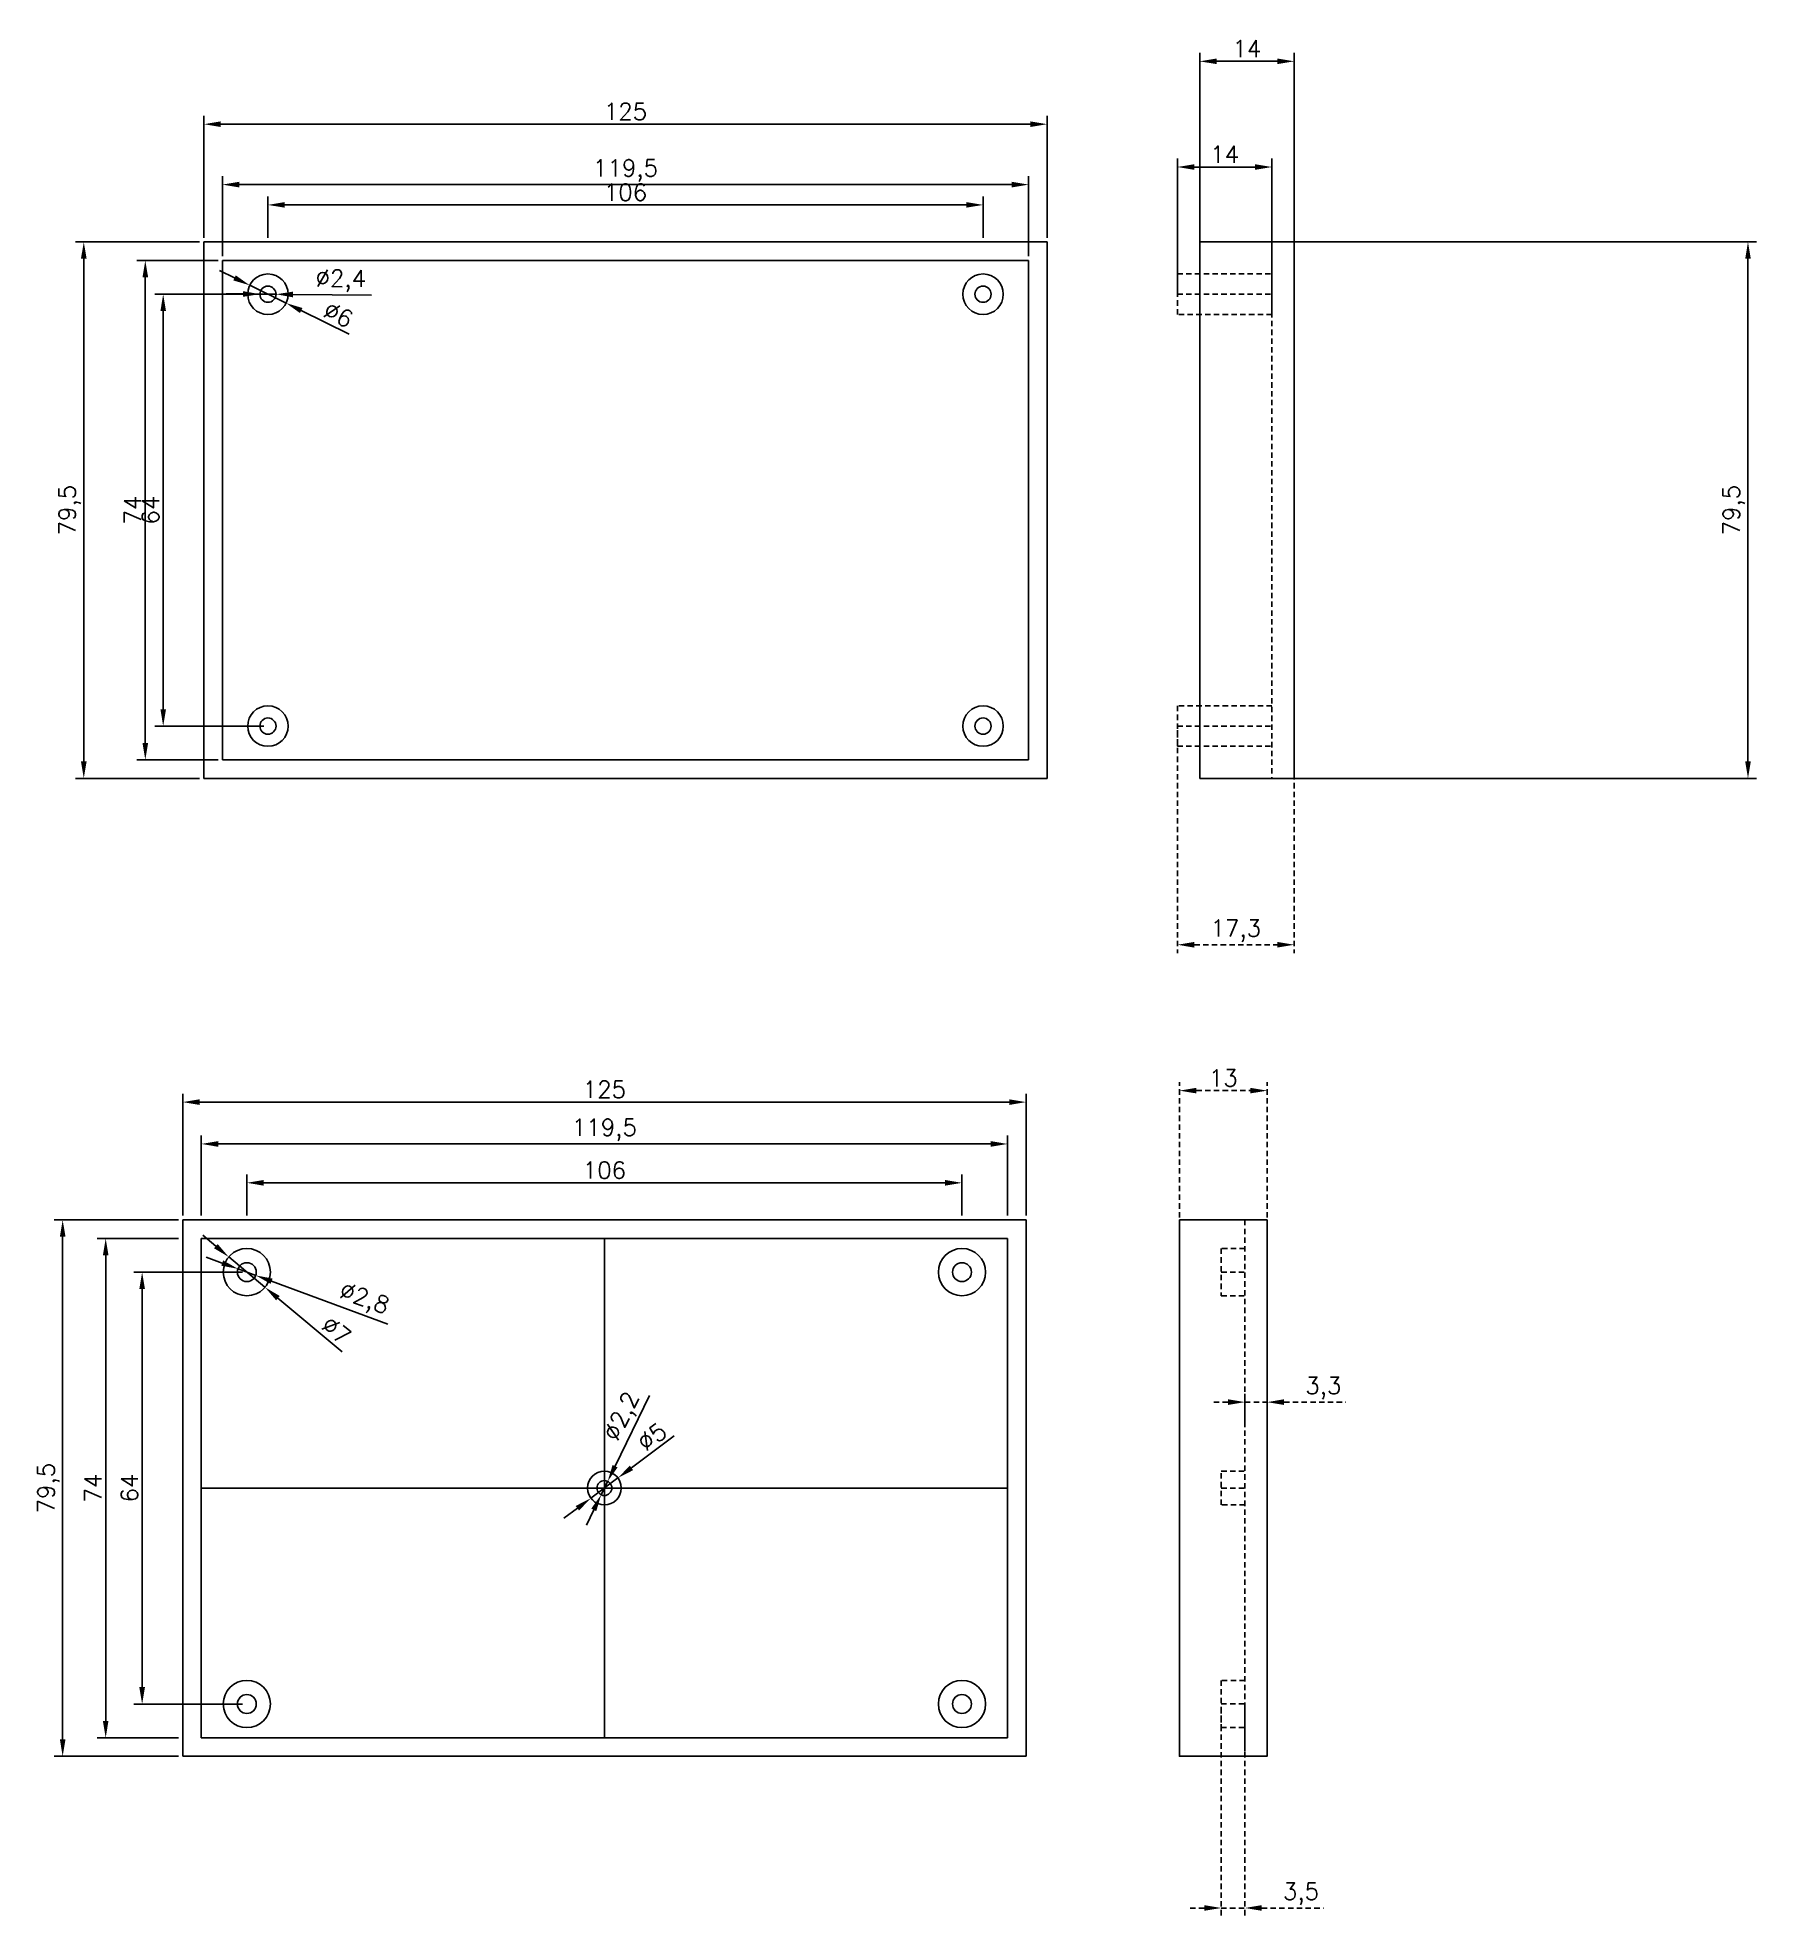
# Model space of a CAD drawing. Header units: millimetres. Extents: x 67 to 322, y -8 to 270.
import ezdxf

# ---------------------------------------------------------------- set-up
doc = ezdxf.new("R2010")
doc.units = ezdxf.units.MM
doc.linetypes.add('JIS_02_0.7', pattern=[1.3, 0.8, -0.5])
doc.styles.get("Standard").update_dxf_attribs({"font": 'txt', "bigfont": 'gbcbig.shx'})
doc.dimstyles.new('ISO-25', dxfattribs={"dimtxt": 2.5, "dimasz": 2.5, "dimexe": 1.25, "dimexo": 0.625, "dimtad": 1, "dimtxsty": 'Standard', "dimcen": 2.5, "dimadec": 0, "dimazin": 0, "dimtfac": 1, "dimtmove": 0, "dimatfit": 3, "dimfxl": 1, "dimarcsym": 0})

# ---------------------------------------------------------------- blocks, each defined once
blk = doc.blocks.new('*D4')
at = {"color": 0, "lineweight": -2}
for p, q in [((97.87, 87.36), (81.72, 87.36)), ((82.97, 84.86), (82.97, 25.86)), ((97.87, 23.36), (81.72, 23.36))]:
    blk.add_line(p, q, dxfattribs=at)
at = {"color": 0}
for points in [[(82.55, 84.86), (83.39, 84.86), (82.97, 87.36)], [(82.55, 25.86), (83.39, 25.86), (82.97, 23.36)]]:
    blk.add_solid(points, dxfattribs=at)
at = {"layer": 'Defpoints', "color": 0}
for p in [(98.49, 87.36), (82.97, 23.36), (98.49, 23.36)]:
    blk.add_point(p, dxfattribs=at)
at = {"color": 0, "insert": (81.09, 55.36), "char_height": 2.5, "attachment_point": 5, "rotation": 90}
blk.add_mtext('64', dxfattribs=at)
blk = doc.blocks.new('*D5')
at = {"color": 0, "lineweight": -2}
for p, q in [((88.37, 92.36), (76.32, 92.36)), ((77.57, 89.86), (77.57, 20.86)), ((88.37, 18.36), (76.32, 18.36))]:
    blk.add_line(p, q, dxfattribs=at)
at = {"color": 0}
for points in [[(77.15, 89.86), (77.98, 89.86), (77.57, 92.36)], [(77.15, 20.86), (77.98, 20.86), (77.57, 18.36)]]:
    blk.add_solid(points, dxfattribs=at)
at = {"layer": 'Defpoints', "color": 0}
for p in [(88.99, 92.36), (77.57, 18.36), (88.99, 18.36)]:
    blk.add_point(p, dxfattribs=at)
at = {"color": 0, "insert": (75.69, 55.36), "char_height": 2.5, "attachment_point": 5, "rotation": 90}
blk.add_mtext('74', dxfattribs=at)
blk = doc.blocks.new('*D6')
at = {"color": 0, "lineweight": -2}
for p, q in [((88.37, 95.11), (69.94, 95.11)), ((71.19, 92.61), (71.19, 18.11)), ((88.37, 15.61), (69.94, 15.61))]:
    blk.add_line(p, q, dxfattribs=at)
at = {"color": 0}
for points in [[(70.78, 92.61), (71.61, 92.61), (71.19, 95.11)], [(70.78, 18.11), (71.61, 18.11), (71.19, 15.61)]]:
    blk.add_solid(points, dxfattribs=at)
at = {"layer": 'Defpoints', "color": 0}
for p in [(88.99, 95.11), (71.19, 15.61), (88.99, 15.61)]:
    blk.add_point(p, dxfattribs=at)
at = {"color": 0, "insert": (69.11, 55.36), "char_height": 2.5, "attachment_point": 5, "rotation": 90}
blk.add_mtext('79,5', dxfattribs=at)
blk = doc.blocks.new('*D7')
at = {"color": 0, "lineweight": -2}
for p, q in [((98.49, 95.74), (98.49, 101.85)), ((100.99, 100.6), (201.99, 100.6)), ((204.49, 95.74), (204.49, 101.85))]:
    blk.add_line(p, q, dxfattribs=at)
at = {"color": 0}
for points in [[(100.99, 101.02), (100.99, 100.18), (98.49, 100.6)], [(201.99, 101.02), (201.99, 100.18), (204.49, 100.6)]]:
    blk.add_solid(points, dxfattribs=at)
at = {"layer": 'Defpoints', "color": 0}
for p in [(204.49, 100.6), (98.49, 95.11), (204.49, 95.11)]:
    blk.add_point(p, dxfattribs=at)
at = {"color": 0, "insert": (151.49, 102.48), "char_height": 2.5, "attachment_point": 5}
blk.add_mtext('106', dxfattribs=at)
blk = doc.blocks.new('*D8')
at = {"color": 0, "lineweight": -2}
for p, q in [((91.74, 95.74), (91.74, 107.61)), ((94.24, 106.36), (208.74, 106.36)), ((211.24, 95.74), (211.24, 107.61))]:
    blk.add_line(p, q, dxfattribs=at)
at = {"color": 0}
for points in [[(94.24, 106.78), (94.24, 105.94), (91.74, 106.36)], [(208.74, 106.78), (208.74, 105.94), (211.24, 106.36)]]:
    blk.add_solid(points, dxfattribs=at)
at = {"layer": 'Defpoints', "color": 0}
for p in [(211.24, 106.36), (91.74, 95.11), (211.24, 95.11)]:
    blk.add_point(p, dxfattribs=at)
at = {"color": 0, "insert": (151.49, 108.44), "char_height": 2.5, "attachment_point": 5}
blk.add_mtext('119,5', dxfattribs=at)
blk = doc.blocks.new('*D9')
at = {"color": 0, "lineweight": -2}
for p, q in [((88.99, 95.74), (88.99, 113.81)), ((211.49, 112.56), (91.49, 112.56)), ((213.99, 95.74), (213.99, 113.81))]:
    blk.add_line(p, q, dxfattribs=at)
at = {"color": 0}
for points in [[(91.49, 112.98), (91.49, 112.14), (88.99, 112.56)], [(211.49, 112.98), (211.49, 112.14), (213.99, 112.56)]]:
    blk.add_solid(points, dxfattribs=at)
at = {"layer": 'Defpoints', "color": 0}
for p in [(88.99, 112.56), (88.99, 95.11), (213.99, 95.11)]:
    blk.add_point(p, dxfattribs=at)
at = {"color": 0, "insert": (151.49, 114.44), "char_height": 2.5, "attachment_point": 5}
blk.add_mtext('125', dxfattribs=at)
blk = doc.blocks.new('*D10')
at = {"color": 0, "lineweight": -2}
for p, q in [((94.83, 88.71), (92.48, 89.57)), ((97.18, 87.85), (99.81, 86.88)), ((119.41, 79.67), (102.15, 86.02))]:
    blk.add_line(p, q, dxfattribs=at)
at = {"color": 0}
for points in [[(94.98, 89.1), (94.69, 88.32), (97.18, 87.85)], [(102.3, 86.41), (102.01, 85.63), (99.81, 86.88)]]:
    blk.add_solid(points, dxfattribs=at)
at = {"layer": 'Defpoints', "color": 0}
for p in [(97.18, 87.85), (99.81, 86.88)]:
    blk.add_point(p, dxfattribs=at)
at = {"color": 0, "insert": (115.82, 83.21), "char_height": 2.5, "attachment_point": 5, "rotation": 339.8122}
blk.add_mtext('∅2,8', dxfattribs=at)
blk = doc.blocks.new('*D11')
at = {"color": 0, "lineweight": -2}
for p, q in [((93.89, 91.22), (91.97, 92.82)), ((95.81, 89.61), (101.18, 85.12)), ((112.61, 75.55), (103.09, 83.51))]:
    blk.add_line(p, q, dxfattribs=at)
at = {"color": 0}
for points in [[(94.16, 91.53), (93.62, 90.9), (95.81, 89.61)], [(103.36, 83.83), (102.83, 83.19), (101.18, 85.12)]]:
    blk.add_solid(points, dxfattribs=at)
at = {"layer": 'Defpoints', "color": 0}
for p in [(95.81, 89.61), (101.18, 85.12)]:
    blk.add_point(p, dxfattribs=at)
at = {"color": 0, "insert": (111.74, 78.72), "char_height": 2.5, "attachment_point": 5, "rotation": 320.0737}
blk.add_mtext('∅7', dxfattribs=at)
blk = doc.blocks.new('*D12')
at = {"color": 0, "lineweight": -2}
for p, q in [((161.85, 63.09), (155.5, 58.35)), ((149.49, 53.87), (153.5, 56.86)), ((147.48, 52.38), (145.48, 50.88))]:
    blk.add_line(p, q, dxfattribs=at)
at = {"color": 0}
for points in [[(155.25, 58.69), (155.75, 58.02), (153.5, 56.86)], [(147.23, 52.71), (147.73, 52.04), (149.49, 53.87)]]:
    blk.add_solid(points, dxfattribs=at)
at = {"layer": 'Defpoints', "color": 0}
for p in [(153.5, 56.86), (149.49, 53.87)]:
    blk.add_point(p, dxfattribs=at)
at = {"color": 0, "insert": (158.55, 62.97), "char_height": 2.5, "attachment_point": 5, "rotation": 36.7111}
blk.add_mtext('∅5', dxfattribs=at)
blk = doc.blocks.new('*D13')
at = {"color": 0, "lineweight": -2}
for p, q in [((158.19, 69.09), (153.07, 58.6)), ((151.01, 54.38), (151.97, 56.35)), ((149.91, 52.13), (148.82, 49.88))]:
    blk.add_line(p, q, dxfattribs=at)
at = {"color": 0}
for points in [[(152.7, 58.78), (153.44, 58.42), (151.97, 56.35)], [(149.54, 52.31), (150.29, 51.95), (151.01, 54.38)]]:
    blk.add_solid(points, dxfattribs=at)
at = {"layer": 'Defpoints', "color": 0}
for p in [(151.97, 56.35), (151.01, 54.38)]:
    blk.add_point(p, dxfattribs=at)
at = {"color": 0, "insert": (154.3, 65.88), "char_height": 2.5, "attachment_point": 5, "rotation": 63.9945}
blk.add_mtext('∅2,2', dxfattribs=at)
blk = doc.blocks.new('*D26')
at = {"color": 0, "lineweight": -2}
for p, q in [((100.99, 232.29), (84.84, 232.29)), ((86.09, 229.79), (86.09, 170.79)), ((100.99, 168.29), (84.84, 168.29))]:
    blk.add_line(p, q, dxfattribs=at)
at = {"color": 0}
for points in [[(85.68, 229.79), (86.51, 229.79), (86.09, 232.29)], [(85.68, 170.79), (86.51, 170.79), (86.09, 168.29)]]:
    blk.add_solid(points, dxfattribs=at)
at = {"layer": 'Defpoints', "color": 0}
for p in [(101.62, 232.29), (86.09, 168.29), (101.62, 168.29)]:
    blk.add_point(p, dxfattribs=at)
at = {"color": 0, "insert": (84.22, 200.29), "char_height": 2.5, "attachment_point": 5, "rotation": 90}
blk.add_mtext('64', dxfattribs=at)
blk = doc.blocks.new('*D27')
at = {"color": 0, "lineweight": -2}
for p, q in [((94.24, 237.29), (82.19, 237.29)), ((83.44, 234.79), (83.44, 165.79)), ((94.24, 163.29), (82.19, 163.29))]:
    blk.add_line(p, q, dxfattribs=at)
at = {"color": 0}
for points in [[(83.02, 234.79), (83.86, 234.79), (83.44, 237.29)], [(83.02, 165.79), (83.86, 165.79), (83.44, 163.29)]]:
    blk.add_solid(points, dxfattribs=at)
at = {"layer": 'Defpoints', "color": 0}
for p in [(94.87, 237.29), (83.44, 163.29), (94.87, 163.29)]:
    blk.add_point(p, dxfattribs=at)
at = {"color": 0, "insert": (81.57, 200.29), "char_height": 2.5, "attachment_point": 5, "rotation": 90}
blk.add_mtext('74', dxfattribs=at)
blk = doc.blocks.new('*D28')
at = {"color": 0, "lineweight": -2}
for p, q in [((91.49, 240.04), (73.07, 240.04)), ((74.32, 237.54), (74.32, 163.04)), ((91.49, 160.54), (73.07, 160.54))]:
    blk.add_line(p, q, dxfattribs=at)
at = {"color": 0}
for points in [[(73.9, 237.54), (74.74, 237.54), (74.32, 240.04)], [(73.9, 163.04), (74.74, 163.04), (74.32, 160.54)]]:
    blk.add_solid(points, dxfattribs=at)
at = {"layer": 'Defpoints', "color": 0}
for p in [(92.12, 240.04), (74.32, 160.54), (92.12, 160.54)]:
    blk.add_point(p, dxfattribs=at)
at = {"color": 0, "insert": (72.24, 200.29), "char_height": 2.5, "attachment_point": 5, "rotation": 90}
blk.add_mtext('79,5', dxfattribs=at)
blk = doc.blocks.new('*D25')
at = {"color": 0, "lineweight": -2}
for p, q in [((101.62, 240.66), (101.62, 246.77)), ((104.12, 245.52), (205.12, 245.52)), ((207.62, 240.66), (207.62, 246.77))]:
    blk.add_line(p, q, dxfattribs=at)
at = {"color": 0}
for points in [[(104.12, 245.94), (104.12, 245.11), (101.62, 245.52)], [(205.12, 245.94), (205.12, 245.11), (207.62, 245.52)]]:
    blk.add_solid(points, dxfattribs=at)
at = {"layer": 'Defpoints', "color": 0}
for p in [(207.62, 245.52), (101.62, 240.04), (207.62, 240.04)]:
    blk.add_point(p, dxfattribs=at)
at = {"color": 0, "insert": (154.62, 247.4), "char_height": 2.5, "attachment_point": 5}
blk.add_mtext('106', dxfattribs=at)
blk = doc.blocks.new('*D29')
at = {"color": 0, "lineweight": -2}
for p, q in [((94.87, 237.91), (94.87, 249.78)), ((97.37, 248.53), (211.87, 248.53)), ((214.37, 237.91), (214.37, 249.78))]:
    blk.add_line(p, q, dxfattribs=at)
at = {"color": 0}
for points in [[(97.37, 248.95), (97.37, 248.11), (94.87, 248.53)], [(211.87, 248.95), (211.87, 248.11), (214.37, 248.53)]]:
    blk.add_solid(points, dxfattribs=at)
at = {"layer": 'Defpoints', "color": 0}
for p in [(214.37, 248.53), (94.87, 237.29), (214.37, 237.29)]:
    blk.add_point(p, dxfattribs=at)
at = {"color": 0, "insert": (154.62, 250.61), "char_height": 2.5, "attachment_point": 5}
blk.add_mtext('119,5', dxfattribs=at)
blk = doc.blocks.new('*D30')
at = {"color": 0, "lineweight": -2}
for p, q in [((92.12, 240.66), (92.12, 258.73)), ((214.62, 257.48), (94.62, 257.48)), ((217.12, 240.66), (217.12, 258.73))]:
    blk.add_line(p, q, dxfattribs=at)
at = {"color": 0}
for points in [[(94.62, 257.9), (94.62, 257.07), (92.12, 257.48)], [(214.62, 257.9), (214.62, 257.07), (217.12, 257.48)]]:
    blk.add_solid(points, dxfattribs=at)
at = {"layer": 'Defpoints', "color": 0}
for p in [(92.12, 257.48), (92.12, 240.04), (217.12, 240.04)]:
    blk.add_point(p, dxfattribs=at)
at = {"color": 0, "insert": (154.62, 259.36), "char_height": 2.5, "attachment_point": 5}
blk.add_mtext('125', dxfattribs=at)
blk = doc.blocks.new('*D35')
at = {"color": 0, "lineweight": -2}
for p, q in [((97.92, 232.32), (95.42, 232.35)), ((100.42, 232.3), (102.82, 232.28)), ((116.98, 232.14), (105.32, 232.25))]:
    blk.add_line(p, q, dxfattribs=at)
at = {"color": 0}
for points in [[(97.92, 232.74), (97.91, 231.9), (100.42, 232.3)], [(105.32, 232.67), (105.31, 231.83), (102.82, 232.28)]]:
    blk.add_solid(points, dxfattribs=at)
at = {"layer": 'Defpoints', "color": 0}
for p in [(100.42, 232.3), (102.82, 232.28)]:
    blk.add_point(p, dxfattribs=at)
at = {"color": 0, "insert": (112.42, 234.27), "char_height": 2.5, "attachment_point": 5, "rotation": 359.4577}
blk.add_mtext('∅2,4', dxfattribs=at)
blk = doc.blocks.new('*D36')
at = {"color": 0, "lineweight": -2}
for p, q in [((96.68, 234.7), (94.43, 235.8)), ((98.92, 233.61), (104.31, 230.97)), ((113.67, 226.39), (106.56, 229.87))]:
    blk.add_line(p, q, dxfattribs=at)
at = {"color": 0}
for points in [[(96.86, 235.08), (96.49, 234.33), (98.92, 233.61)], [(106.74, 230.24), (106.37, 229.49), (104.31, 230.97)]]:
    blk.add_solid(points, dxfattribs=at)
at = {"layer": 'Defpoints', "color": 0}
for p in [(98.92, 233.61), (104.31, 230.97)]:
    blk.add_point(p, dxfattribs=at)
at = {"color": 0, "insert": (112.06, 229.26), "char_height": 2.5, "attachment_point": 5, "rotation": 333.9276}
blk.add_mtext('∅6', dxfattribs=at)
blk = doc.blocks.new('*D37')
at = {"color": 0, "lineweight": -2}
for p, q in [((239.73, 208.27), (239.73, 268.05)), ((253.73, 208.27), (253.73, 268.05)), ((242.23, 266.8), (251.23, 266.8))]:
    blk.add_line(p, q, dxfattribs=at)
at = {"color": 0}
for points in [[(242.23, 267.22), (242.23, 266.39), (239.73, 266.8)], [(251.23, 266.39), (251.23, 267.22), (253.73, 266.8)]]:
    blk.add_solid(points, dxfattribs=at)
at = {"layer": 'Defpoints', "color": 0}
for p in [(253.73, 266.8), (239.73, 207.64), (253.73, 207.64)]:
    blk.add_point(p, dxfattribs=at)
at = {"color": 0, "linetype": 'JIS_02_0.7', "insert": (246.73, 268.68), "char_height": 2.5, "attachment_point": 5}
blk.add_mtext('14', dxfattribs=at)
blk = doc.blocks.new('*D38')
at = {"color": 0, "lineweight": -2}
for p, q in [((247.35, 240.04), (322.25, 240.04)), ((321, 237.54), (321, 163.04)), ((247.35, 160.54), (322.25, 160.54))]:
    blk.add_line(p, q, dxfattribs=at)
at = {"color": 0}
for points in [[(321.42, 237.54), (320.59, 237.54), (321, 240.04)], [(320.59, 163.04), (321.42, 163.04), (321, 160.54)]]:
    blk.add_solid(points, dxfattribs=at)
at = {"layer": 'Defpoints', "color": 0}
for p in [(246.73, 240.04), (246.73, 160.54), (321, 160.54)]:
    blk.add_point(p, dxfattribs=at)
at = {"color": 0, "linetype": 'JIS_02_0.7', "insert": (318.92, 200.29), "char_height": 2.5, "attachment_point": 5, "rotation": 90}
blk.add_mtext('79,5', dxfattribs=at)
blk = doc.blocks.new('*D40')
at = {"color": 0, "linetype": 'JIS_02_0.7', "lineweight": -2}
for p, q in [((236.73, 74.66), (236.73, 115.51)), ((239.23, 114.26), (247.23, 114.26)), ((249.73, 74.66), (249.73, 115.51))]:
    blk.add_line(p, q, dxfattribs=at)
at = {"color": 0}
for points in [[(239.23, 114.68), (239.23, 113.85), (236.73, 114.26)], [(247.23, 113.85), (247.23, 114.68), (249.73, 114.26)]]:
    blk.add_solid(points, dxfattribs=at)
at = {"layer": 'Defpoints', "color": 0}
for p in [(249.73, 114.26), (236.73, 74.04), (249.73, 74.04)]:
    blk.add_point(p, dxfattribs=at)
at = {"color": 0, "linetype": 'JIS_02_0.7', "insert": (243.23, 116.14), "char_height": 2.5, "attachment_point": 5}
blk.add_mtext('13', dxfattribs=at)
blk = doc.blocks.new('*D44')
at = {"color": 0, "lineweight": -2}
for p, q in [((236.43, 232.29), (236.43, 252.39)), ((238.93, 251.14), (247.93, 251.14)), ((250.43, 232.91), (250.43, 252.39))]:
    blk.add_line(p, q, dxfattribs=at)
at = {"color": 0}
for points in [[(238.93, 251.55), (238.93, 250.72), (236.43, 251.14)], [(247.93, 250.72), (247.93, 251.55), (250.43, 251.14)]]:
    blk.add_solid(points, dxfattribs=at)
at = {"layer": 'Defpoints', "color": 0}
for p in [(250.43, 251.14), (236.43, 231.66), (250.43, 232.29)]:
    blk.add_point(p, dxfattribs=at)
at = {"color": 0, "linetype": 'JIS_02_0.7', "insert": (243.43, 253.01), "char_height": 2.5, "attachment_point": 5}
blk.add_mtext('14', dxfattribs=at)
blk = doc.blocks.new('*D45')
at = {"color": 0, "linetype": 'JIS_02_0.7', "lineweight": -2}
for p, q in [((236.43, 167.66), (236.43, 134.63)), ((253.73, 167.66), (253.73, 134.63)), ((238.93, 135.88), (251.23, 135.88))]:
    blk.add_line(p, q, dxfattribs=at)
at = {"color": 0}
for points in [[(238.93, 136.3), (238.93, 135.46), (236.43, 135.88)], [(251.23, 135.46), (251.23, 136.3), (253.73, 135.88)]]:
    blk.add_solid(points, dxfattribs=at)
at = {"layer": 'Defpoints', "color": 0}
for p in [(236.43, 168.29), (253.73, 168.29), (253.73, 135.88)]:
    blk.add_point(p, dxfattribs=at)
at = {"color": 0, "linetype": 'JIS_02_0.7', "insert": (245.08, 137.96), "char_height": 2.5, "attachment_point": 5}
blk.add_mtext('17,3', dxfattribs=at)
blk = doc.blocks.new('*D47')
at = {"color": 0, "linetype": 'JIS_02_0.7', "lineweight": -2}
for p, q in [((242.92, 22.74), (242.92, -8.12)), ((246.42, 22.74), (246.42, -8.12)), ((240.42, -6.87), (237.92, -6.87)), ((242.92, -6.87), (246.42, -6.87)), ((248.92, -6.87), (258.09, -6.87))]:
    blk.add_line(p, q, dxfattribs=at)
at = {"color": 0}
for points in [[(240.42, -7.28), (240.42, -6.45), (242.92, -6.87)], [(248.92, -6.45), (248.92, -7.28), (246.42, -6.87)]]:
    blk.add_solid(points, dxfattribs=at)
at = {"layer": 'Defpoints', "color": 0}
for p in [(242.92, 23.36), (246.42, 23.36), (246.42, -6.87)]:
    blk.add_point(p, dxfattribs=at)
at = {"color": 0, "linetype": 'JIS_02_0.7', "insert": (254.76, -4.78), "char_height": 2.5, "attachment_point": 5}
blk.add_mtext('3,5', dxfattribs=at)
blk = doc.blocks.new('*D48')
at = {"color": 0, "linetype": 'JIS_02_0.7', "lineweight": -2}
for p, q in [((243.93, 68.1), (241.43, 68.1)), ((246.43, 64.92), (246.43, 69.35)), ((246.43, 68.1), (249.73, 68.1)), ((249.73, 64.92), (249.73, 69.35)), ((252.23, 68.1), (261.4, 68.1))]:
    blk.add_line(p, q, dxfattribs=at)
at = {"color": 0}
for points in [[(243.93, 67.68), (243.93, 68.52), (246.43, 68.1)], [(252.23, 68.52), (252.23, 67.68), (249.73, 68.1)]]:
    blk.add_solid(points, dxfattribs=at)
at = {"layer": 'Defpoints', "color": 0}
for p in [(249.73, 68.1), (246.43, 64.29), (249.73, 64.29)]:
    blk.add_point(p, dxfattribs=at)
at = {"color": 0, "linetype": 'JIS_02_0.7', "insert": (258.06, 70.18), "char_height": 2.5, "attachment_point": 5}
blk.add_mtext('3,3', dxfattribs=at)

msp = doc.modelspace()

# ---------------------------------------------------------------- linework, layer by layer
for p, q in [((92.117, 240.036), (217.117, 240.036)), ((92.117, 160.536), (92.117, 240.036)), ((217.117, 240.036), (217.117, 160.536)), ((239.73, 240.036), (253.73, 240.036)), ((239.73, 240.036), (239.73, 160.536)), ((253.73, 240.036), (253.73, 160.536)), ((94.867, 237.286), (214.367, 237.286)), ((94.867, 163.286), (94.867, 237.286)), ((214.367, 237.286), (214.367, 163.286)), ((214.367, 163.286), (94.867, 163.286)), ((217.117, 160.536), (92.117, 160.536)), ((239.73, 160.536), (253.73, 160.536)), ((88.992, 95.114), (213.992, 95.114)), ((88.992, 15.614), (88.992, 95.114)), ((213.992, 95.114), (213.992, 15.614)), ((91.742, 92.364), (211.242, 92.364)), ((91.742, 18.364), (91.742, 92.364)), ((151.492, 92.364), (151.492, 18.364)), ((211.242, 92.364), (211.242, 18.364)), ((91.742, 55.364), (211.242, 55.364)), ((148.992, 55.364), (150.392, 55.364)), ((211.242, 18.364), (91.742, 18.364)), ((213.992, 15.614), (88.992, 15.614))]:
    msp.add_line(p, q)
at = {"linetype": 'JIS_02_0.7'}
for p, q in [((250.43, 240.036), (250.43, 160.536)), ((236.43, 235.286), (250.43, 235.286)), ((236.43, 229.286), (236.43, 235.286)), ((250.43, 235.286), (250.43, 229.286)), ((236.43, 232.286), (250.43, 232.286)), ((250.43, 229.286), (236.43, 229.286)), ((250.43, 171.286), (236.43, 171.286)), ((236.43, 171.286), (236.43, 165.286)), ((236.43, 168.286), (250.43, 168.286)), ((236.43, 165.286), (250.43, 165.286)), ((246.43, 95.101), (246.43, 15.627)), ((246.43, 90.864), (242.93, 90.864)), ((242.93, 90.864), (242.93, 83.864)), ((242.93, 87.364), (246.43, 87.364)), ((242.93, 83.864), (246.43, 83.864)), ((242.93, 57.864), (246.43, 57.864)), ((242.93, 52.864), (242.93, 57.864)), ((249.73, 57.864), (249.73, 52.864)), ((242.93, 55.364), (246.43, 55.364)), ((246.43, 52.864), (242.93, 52.864)), ((246.422, 26.864), (242.922, 26.864)), ((242.922, 26.864), (242.922, 19.864)), ((242.922, 23.364), (246.422, 23.364)), ((242.922, 19.864), (246.422, 19.864))]:
    msp.add_line(p, q, dxfattribs=at)
msp.add_lwpolyline([(236.73, 95.114), (249.73, 95.114), (249.73, 15.614), (236.73, 15.614)], close=True)
for centre, radius in [((101.617, 232.286), 3), ((207.617, 232.286), 3), ((101.617, 232.286), 1.2), ((207.617, 232.286), 1.2), ((101.617, 168.286), 3), ((207.617, 168.286), 3), ((101.617, 168.286), 1.2), ((207.617, 168.286), 1.2), ((98.492, 87.364), 3.5), ((204.492, 87.364), 3.5), ((98.492, 87.364), 1.4), ((204.492, 87.364), 1.4), ((151.492, 55.364), 2.5), ((151.492, 55.364), 1.1), ((98.492, 23.364), 3.5), ((204.492, 23.364), 3.5), ((98.492, 23.364), 1.4), ((204.492, 23.364), 1.4)]:
    msp.add_circle(centre, radius)

# ---------------------------------------------------------------- dimensions: what is measured, and where the dimension line sits
for base, p1, p2, picture, middle in [((253.73, 266.805), (239.73, 207.641), (253.73, 207.641), '*D37', (246.73, 268.68)), ((92.117, 257.483), (217.117, 240.036), (92.117, 240.036), '*D30', (154.617, 259.358)), ((250.43, 251.136), (236.43, 231.661), (250.43, 232.286), '*D44', (243.43, 253.011)), ((214.367, 248.531), (94.867, 237.286), (214.367, 237.286), '*D29', (154.617, 250.615)), ((207.617, 245.523), (101.617, 240.036), (207.617, 240.036), '*D25', (154.617, 247.398)), ((88.992, 112.561), (213.992, 95.114), (88.992, 95.114), '*D9', (151.492, 114.436)), ((211.242, 106.359), (91.742, 95.114), (211.242, 95.114), '*D8', (151.492, 108.442)), ((204.492, 100.6), (98.492, 95.114), (204.492, 95.114), '*D7', (151.492, 102.475))]:
    dim = msp.add_linear_dim(base=base, p1=p1, p2=p2, dimstyle='ISO-25')
    dim.commit()
    dim.dimension.update_dxf_attribs({"geometry": picture, "text_midpoint": middle})
for base, p1, p2, picture, middle in [((74.319, 160.536), (92.117, 240.036), (92.117, 160.536), '*D28', (72.236, 200.286)), ((321.004, 160.536), (246.73, 240.036), (246.73, 160.536), '*D38', (318.921, 200.286)), ((83.441, 163.286), (94.867, 237.286), (94.867, 163.286), '*D27', (81.566, 200.286)), ((86.094, 168.286), (101.617, 232.286), (101.617, 168.286), '*D26', (84.219, 200.286)), ((71.194, 15.614), (88.992, 95.114), (88.992, 15.614), '*D6', (69.111, 55.364)), ((77.566, 18.364), (88.992, 92.364), (88.992, 18.364), '*D5', (75.691, 55.364)), ((82.969, 23.364), (98.492, 87.364), (98.492, 23.364), '*D4', (81.094, 55.364))]:
    dim = msp.add_linear_dim(base=base, p1=p1, p2=p2, angle=90, dimstyle='ISO-25')
    dim.commit()
    dim.dimension.update_dxf_attribs({"geometry": picture, "text_midpoint": middle})
for p1, p2, picture, middle in [((98.922, 233.605), (104.311, 230.968), '*D36', (112.059, 229.264)), ((100.417, 232.298), (102.817, 232.275), '*D35', (112.419, 234.268)), ((151.009, 54.376), (151.974, 56.353), '*D13', (154.304, 65.879)), ((149.488, 53.87), (153.496, 56.859), '*D12', (158.555, 62.97))]:
    dim = msp.add_diameter_dim_2p(p1=p1, p2=p2, dimstyle='ISO-25')
    dim.commit()
    dim.dimension.update_dxf_attribs({"geometry": picture, "text_midpoint": middle})
for base, p1, p2, picture, middle in [((253.73, 135.879), (236.43, 168.286), (253.73, 168.286), '*D45', (245.08, 137.962)), ((249.73, 114.265), (236.73, 74.037), (249.73, 74.037), '*D40', (243.23, 116.14)), ((249.73, 68.1), (246.43, 64.292), (249.73, 64.292), '*D48', (258.063, 70.184)), ((246.422, -6.867), (242.922, 23.364), (246.422, 23.364), '*D47', (254.756, -4.784))]:
    dim = msp.add_linear_dim(base=base, p1=p1, p2=p2, dimstyle='ISO-25', dxfattribs=at)
    dim.commit()
    dim.dimension.update_dxf_attribs({"geometry": picture, "text_midpoint": middle})
for p1, p2, picture, middle in [((95.808, 89.611), (101.176, 85.118), '*D11', (110.537, 77.283)), ((97.178, 87.847), (99.806, 86.881), '*D10', (115.104, 81.256))]:
    dim = msp.add_diameter_dim_2p(p1=p1, p2=p2, dimstyle='ISO-25')
    dim.commit()
    dim.dimension.update_dxf_attribs({"geometry": picture, "text_midpoint": middle, "dimtype": 163})

doc.saveas('drawing.dxf')
